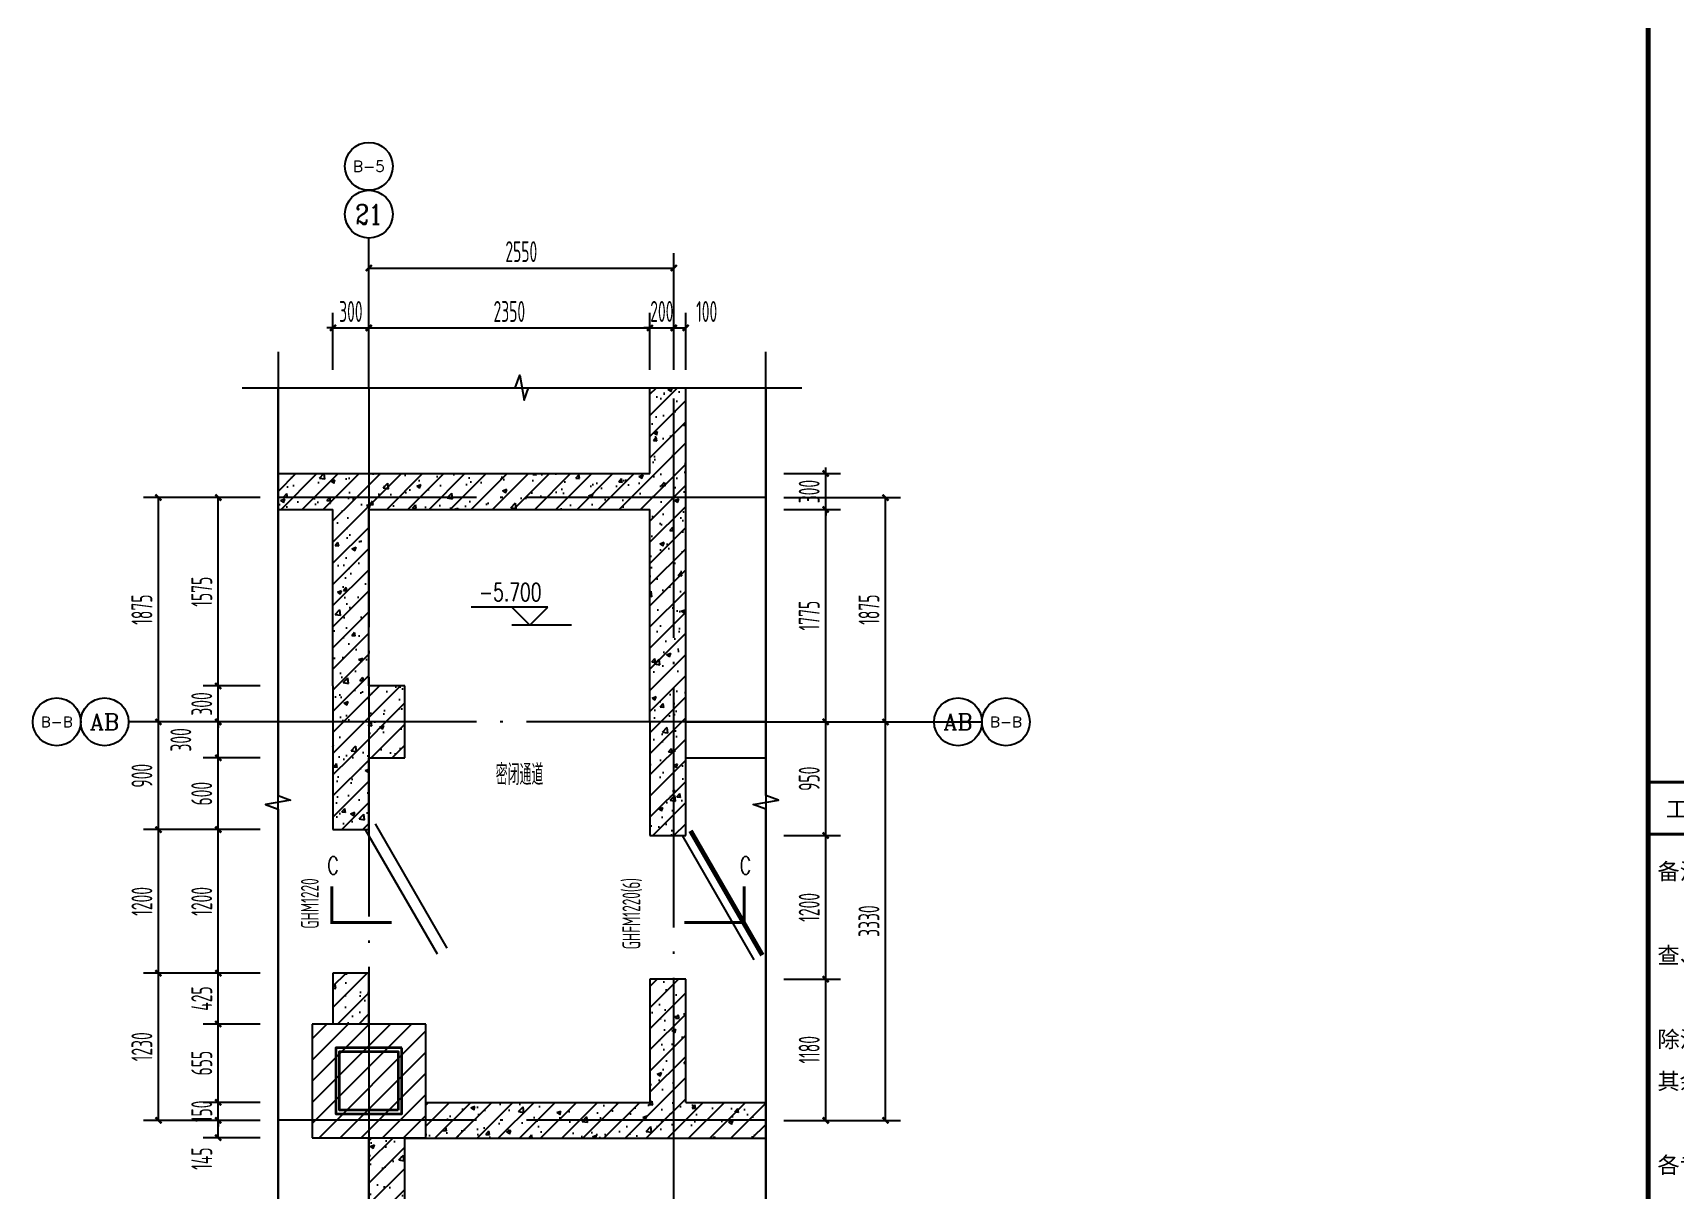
# Model space of a CAD drawing. Extents: x -473190 to 2138458, y -81875 to 2633646.
# Drawn here: x 1331007 to 1344730, y -32678 to -23014 of the extents above; entities that cross this region are included whole.
import ezdxf
from ezdxf.enums import TextEntityAlignment as Align

# ---------------------------------------------------------------- set-up
doc = ezdxf.new("R2010")
doc.units = 0
doc.header["$LTSCALE"] = 1000
doc.linetypes.add('DOTE', pattern=[2.42, 2, -0.2, 0.02, -0.2])
for name, color, linetype in [('A-COLUMN', 2, 'Continuous'), ('A-PUB_HATCH', 8, 'Continuous'), ('A-WALL', 2, 'Continuous'), ('AXIS', 3, 'Continuous'), ('AXIS_TEXT', 7, 'Continuous'), ('DIM_ELEV', 3, 'Continuous'), ('DIM_SYMB', 3, 'Continuous'), ('DOTE', 1, 'DOTE'), ('ECA_TK', 7, 'Continuous'), ('PUB_DIM', 3, 'Continuous'), ('PUB_HATCH', 8, 'Continuous'), ('PUB_TEXT', 7, 'Continuous'), ('RF-M', 4, 'Continuous'), ('RF-MBH', 11, 'Continuous'), ('RF-QT', 30, 'Continuous'), ('S-柱', 51, 'Continuous'), ('S-柱-填充', 8, 'Continuous'), ('tk', 7, 'Continuous')]:
    doc.layers.add(name, color=color, linetype=linetype)
doc.layers.add('RF-WZ', color=110, linetype='Continuous', lineweight=0)
doc.styles.add('8B2_02', font='tssdeng.shx', dxfattribs={"width": 0.6, "bigfont": 'TSSDCHN.shx'})
doc.styles.add('_TCH_AXIS', font='COMPLEX', dxfattribs={"bigfont": 'GBCBIG'})
doc.styles.add('_TCH_DIM', font='SIMPLEX', dxfattribs={"bigfont": 'GBCBIG'})
doc.styles.add('_TCH_DIM_T3', font='tssdeng.shx', dxfattribs={"width": 0.564706, "bigfont": '@@@tssdchn.shx'})
doc.styles.add('_TCH_LABEL', font='COMPLEX', dxfattribs={"bigfont": 'GBCBIG'})
doc.styles.add('_TCH_WINDOW', font='tssdeng.shx', dxfattribs={"width": 0.8, "height": 3.5, "bigfont": 'tssdchn.shx'})
doc.styles.add('COMPLEX', font='COMPLEX.shx', dxfattribs={"width": 0.65})
doc.styles.add('SUNTXT', font='', dxfattribs={"height": 2.5})
doc.styles.get('SUNTXT').set_extended_font_data('SimSun')
doc.dimstyles.new('_TCH_ARCH&&50', dxfattribs={"dimtxt": 175, "dimasz": 50, "dimexe": 125, "dimexo": 150, "dimgap": 50, "dimtad": 1, "dimdec": 0, "dimzin": 0, "dimdsep": 46, "dimtxsty": '_TCH_DIM_T3', "dimblk": 'ARCHTICK', "dimcen": 0.09, "dimclrt": 7, "dimazin": 2, "dimtfac": 1, "dimtdec": 0, "dimtix": 1, "dimtmove": 2, "dimatfit": 3, "dimfxl": 0, "dimtolj": 1, "dimtzin": 0, "dimarcsym": 0})
pattern_1 = [(45, (-477544.96, -71625.69), (-88.388348, 88.388348), []), (50, (-477544.96, -71625.7), (358.63009, -31.376067), [37.5, -412.5]), (355, (-477544.96, -71625.7), (-69.37567, 376.09607), [30, -330]), (100.4514, (-477515.08, -71628.3), (289.25469, 344.71977), [31.870095, -350.571056]), (46.1842, (-477544.96, -71525.7), (533.62052, -82.75951), [56.25, -618.75]), (96.6356, (-477500.5, -71532.6), (467.33135, 487.05894), [47.80514, -525.8565]), (351.1842, (-477544.96, -71525.7), (467.33097, 487.0593), [45, -495]), (21, (-477494.96, -71550.7), (298.453526, -201.309445), [37.5, -412.5]), (326, (-477494.96, -71550.7), (121.657666, 362.57502), [30, -330]), (71.4514, (-477470.1, -71567.47), (420.111314, 161.26525), [31.870095, -350.571056]), (37.5, (-477544.96, -71625.69), (6.079928, 166.446927), [0, -326, 0, -335, 0, -331.25]), (7.5, (-477544.96, -71625.69), (131.534769, 197.205856), [0, -191, 0, -318.5, 0, -126.25]), (327.5, (-477656.46, -71625.69), (266.911218, -11.277436), [0, -125, 0, -390, 0, -517.5]), (317.5, (-477706.46, -71625.7), (291.593085, 50.05249), [0, -162.5, 0, -259, 0, -367.5])]

# ---------------------------------------------------------------- blocks, each defined once
blk = doc.blocks.new('10B_A1E图框')
blk.add_line((765, 184), (765, 584))
blk.add_line((765, 184), (765, 584))
blk.add_line((765, 184), (765, 584))
at = {"const_width": 0.5}
blk.add_lwpolyline([(831, 457.96), (765, 457.96)], dxfattribs=at)
blk.add_lwpolyline([(831, 457.96), (765, 457.96)], dxfattribs=at)
at = {"layer": 'ECA_TK'}
for points, const_width in [([(765, 10), (765, 584)], 0.8), ([(765, 457.96), (831, 457.96)], 0.5), ([(765, 449.25), (831, 449.25)], 0.5)]:
    blk.add_lwpolyline(points, dxfattribs=dict(at, const_width=const_width))
at = {"layer": 'ECA_TK', "linetype": 'Continuous', "style": 'SUNTXT'}
blk.add_text('工程设计证书编号（甲级）', height=2.7342, dxfattribs=at).set_placement((767.97, 452.09))
at = {"layer": 'ECA_TK', "style": 'SUNTXT'}
for s, p in [('备注：', (766.54, 441.68)), ('查、消防等主管部门批准后方可生效。', (766.54, 427.66)), ('除注明者外，标高以米（m）为单位，', (766.54, 413.62)), ('其余以毫米（mm）为单位。', (766.54, 406.61)), ('各专业图纸，如有疑问，请及时与设', (766.54, 392.61))]:
    blk.add_text(s, height=2.73, dxfattribs=at).set_placement(p)
blk = doc.blocks.new('_ArchTick')
at = {"color": 0, "linetype": 'ByBlock', "const_width": 0.4}
blk.add_lwpolyline([(-0.5, -0.5), (0.5, 0.5)], dxfattribs=at)
blk = doc.blocks.new('*D2784')
at = {"layer": 'Defpoints', "color": 0, "transparency": 16777216}
for p in [(1337136, -30923), (1337636, -30923), (1337136, -32103)]:
    blk.add_point(p, dxfattribs=at)
at = {"layer": 'PUB_DIM', "color": 0, "lineweight": -2, "transparency": 16777216}
for p, q in [((1337286, -30923), (1337761, -30923)), ((1337636, -32103), (1337636, -30923)), ((1337286, -32103), (1337761, -32103))]:
    blk.add_line(p, q, dxfattribs=at)
at = {"layer": 'PUB_DIM', "color": 0, "lineweight": -2, "transparency": 16777216, "xscale": 50, "yscale": 50, "zscale": 50}
for p, rotation in [((1337636, -30923), 90), ((1337636, -32103), 270)]:
    blk.add_blockref('_ArchTick', p, dxfattribs=dict(at, rotation=rotation))
at = {"layer": 'PUB_DIM', "color": 7, "transparency": 16777216, "insert": (1337498, -31513), "char_height": 175, "attachment_point": 5, "rotation": 90, "style": '_TCH_DIM_T3'}
blk.add_mtext('\\A1;1180', dxfattribs=at)
blk = doc.blocks.new('*D2785')
at = {"layer": 'Defpoints', "color": 0, "transparency": 16777216}
for p in [(1337136, -29723), (1337636, -29723), (1337136, -30923)]:
    blk.add_point(p, dxfattribs=at)
at = {"layer": 'PUB_DIM', "color": 0, "lineweight": -2, "transparency": 16777216}
for p, q in [((1337286, -29723), (1337761, -29723)), ((1337636, -30923), (1337636, -29723)), ((1337286, -30923), (1337761, -30923))]:
    blk.add_line(p, q, dxfattribs=at)
at = {"layer": 'PUB_DIM', "color": 0, "lineweight": -2, "transparency": 16777216, "xscale": 50, "yscale": 50, "zscale": 50}
for p, rotation in [((1337636, -29723), 90), ((1337636, -30923), 270)]:
    blk.add_blockref('_ArchTick', p, dxfattribs=dict(at, rotation=rotation))
at = {"layer": 'PUB_DIM', "color": 7, "transparency": 16777216, "insert": (1337498, -30323), "char_height": 175, "attachment_point": 5, "rotation": 90, "style": '_TCH_DIM_T3'}
blk.add_mtext('\\A1;1200', dxfattribs=at)
blk = doc.blocks.new('*D2786')
at = {"layer": 'Defpoints', "color": 0, "transparency": 16777216}
for p in [(1337136, -28773), (1337636, -28773), (1337136, -29723)]:
    blk.add_point(p, dxfattribs=at)
at = {"layer": 'PUB_DIM', "color": 0, "lineweight": -2, "transparency": 16777216}
for p, q in [((1337286, -28773), (1337761, -28773)), ((1337636, -29723), (1337636, -28773)), ((1337286, -29723), (1337761, -29723))]:
    blk.add_line(p, q, dxfattribs=at)
at = {"layer": 'PUB_DIM', "color": 0, "lineweight": -2, "transparency": 16777216, "xscale": 50, "yscale": 50, "zscale": 50}
for p, rotation in [((1337636, -28773), 90), ((1337636, -29723), 270)]:
    blk.add_blockref('_ArchTick', p, dxfattribs=dict(at, rotation=rotation))
at = {"layer": 'PUB_DIM', "color": 7, "transparency": 16777216, "insert": (1337498, -29248), "char_height": 175, "attachment_point": 5, "rotation": 90, "style": '_TCH_DIM_T3'}
blk.add_mtext('\\A1;950', dxfattribs=at)
blk = doc.blocks.new('*D2787')
at = {"layer": 'Defpoints', "color": 0, "transparency": 16777216}
for p in [(1337136, -26998), (1337636, -26998), (1337136, -28773)]:
    blk.add_point(p, dxfattribs=at)
at = {"layer": 'PUB_DIM', "color": 0, "lineweight": -2, "transparency": 16777216}
for p, q in [((1337286, -26998), (1337761, -26998)), ((1337636, -28773), (1337636, -26998)), ((1337286, -28773), (1337761, -28773))]:
    blk.add_line(p, q, dxfattribs=at)
at = {"layer": 'PUB_DIM', "color": 0, "lineweight": -2, "transparency": 16777216, "xscale": 50, "yscale": 50, "zscale": 50}
for p, rotation in [((1337636, -26998), 90), ((1337636, -28773), 270)]:
    blk.add_blockref('_ArchTick', p, dxfattribs=dict(at, rotation=rotation))
at = {"layer": 'PUB_DIM', "color": 7, "transparency": 16777216, "insert": (1337498, -27885), "char_height": 175, "attachment_point": 5, "rotation": 90, "style": '_TCH_DIM_T3'}
blk.add_mtext('\\A1;1775', dxfattribs=at)
blk = doc.blocks.new('*D2788')
at = {"layer": 'Defpoints', "color": 0, "transparency": 16777216}
for p in [(1337136, -26698), (1337636, -26698), (1337136, -26998)]:
    blk.add_point(p, dxfattribs=at)
at = {"layer": 'PUB_DIM', "color": 0, "lineweight": -2, "transparency": 16777216}
for p, q in [((1337286, -26698), (1337761, -26698)), ((1337636, -26698), (1337636, -26648)), ((1337636, -26998), (1337636, -26698)), ((1337286, -26998), (1337761, -26998)), ((1337636, -26998), (1337636, -27048))]:
    blk.add_line(p, q, dxfattribs=at)
at = {"layer": 'PUB_DIM', "color": 0, "lineweight": -2, "transparency": 16777216, "xscale": 50, "yscale": 50, "zscale": 50}
for p, rotation in [((1337636, -26698), 270), ((1337636, -26998), 90)]:
    blk.add_blockref('_ArchTick', p, dxfattribs=dict(at, rotation=rotation))
at = {"layer": 'PUB_DIM', "color": 7, "transparency": 16777216, "insert": (1337498, -26848), "char_height": 175, "attachment_point": 5, "rotation": 90, "style": '_TCH_DIM_T3'}
blk.add_mtext('\\A1;300', dxfattribs=at)
blk = doc.blocks.new('*D2789')
at = {"layer": 'Defpoints', "color": 0, "transparency": 16777216}
for p in [(1332557, -26898), (1333057, -26898), (1333057, -28473)]:
    blk.add_point(p, dxfattribs=at)
at = {"layer": 'PUB_DIM', "color": 0, "lineweight": -2, "transparency": 16777216}
for p, q in [((1332907, -26898), (1332432, -26898)), ((1332557, -28473), (1332557, -26898)), ((1332907, -28473), (1332432, -28473))]:
    blk.add_line(p, q, dxfattribs=at)
at = {"layer": 'PUB_DIM', "color": 0, "lineweight": -2, "transparency": 16777216, "xscale": 50, "yscale": 50, "zscale": 50}
for p, rotation in [((1332557, -26898), 90), ((1332557, -28473), 270)]:
    blk.add_blockref('_ArchTick', p, dxfattribs=dict(at, rotation=rotation))
at = {"layer": 'PUB_DIM', "color": 7, "transparency": 16777216, "insert": (1332419, -27685), "char_height": 175, "attachment_point": 5, "rotation": 90, "style": '_TCH_DIM_T3'}
blk.add_mtext('\\A1;1575', dxfattribs=at)
blk = doc.blocks.new('*D2790')
at = {"layer": 'Defpoints', "color": 0, "transparency": 16777216}
for p in [(1332557, -28473), (1333057, -28473), (1333057, -28773)]:
    blk.add_point(p, dxfattribs=at)
at = {"layer": 'PUB_DIM', "color": 0, "lineweight": -2, "transparency": 16777216}
for p, q in [((1332907, -28473), (1332432, -28473)), ((1332557, -28473), (1332557, -28423)), ((1332557, -28773), (1332557, -28473)), ((1332907, -28773), (1332432, -28773)), ((1332557, -28773), (1332557, -28823))]:
    blk.add_line(p, q, dxfattribs=at)
at = {"layer": 'PUB_DIM', "color": 0, "lineweight": -2, "transparency": 16777216, "xscale": 50, "yscale": 50, "zscale": 50}
for p, rotation in [((1332557, -28473), 270), ((1332557, -28773), 90)]:
    blk.add_blockref('_ArchTick', p, dxfattribs=dict(at, rotation=rotation))
at = {"layer": 'PUB_DIM', "color": 7, "transparency": 16777216, "insert": (1332419, -28623), "char_height": 175, "attachment_point": 5, "rotation": 90, "style": '_TCH_DIM_T3'}
blk.add_mtext('\\A1;300', dxfattribs=at)
blk = doc.blocks.new('*D2791')
at = {"layer": 'Defpoints', "color": 0, "transparency": 16777216}
for p in [(1332557, -28773), (1333057, -28773), (1333057, -29073)]:
    blk.add_point(p, dxfattribs=at)
at = {"layer": 'PUB_DIM', "color": 0, "lineweight": -2, "transparency": 16777216}
for p, q in [((1332907, -28773), (1332432, -28773)), ((1332557, -29073), (1332557, -28773)), ((1332907, -29073), (1332432, -29073))]:
    blk.add_line(p, q, dxfattribs=at)
at = {"layer": 'PUB_DIM', "color": 0, "lineweight": -2, "transparency": 16777216, "xscale": 50, "yscale": 50, "zscale": 50}
for p, rotation in [((1332557, -28773), 90), ((1332557, -29073), 270)]:
    blk.add_blockref('_ArchTick', p, dxfattribs=dict(at, rotation=rotation))
at = {"layer": 'PUB_DIM', "color": 7, "transparency": 16777216, "insert": (1332244, -28923), "char_height": 175, "attachment_point": 5, "rotation": 90, "style": '_TCH_DIM_T3'}
blk.add_mtext('\\A1;300', dxfattribs=at)
blk = doc.blocks.new('*D2792')
at = {"layer": 'Defpoints', "color": 0, "transparency": 16777216}
for p in [(1332557, -29073), (1333057, -29073), (1333057, -29673)]:
    blk.add_point(p, dxfattribs=at)
at = {"layer": 'PUB_DIM', "color": 0, "lineweight": -2, "transparency": 16777216}
for p, q in [((1332907, -29073), (1332432, -29073)), ((1332557, -29673), (1332557, -29073)), ((1332907, -29673), (1332432, -29673))]:
    blk.add_line(p, q, dxfattribs=at)
at = {"layer": 'PUB_DIM', "color": 0, "lineweight": -2, "transparency": 16777216, "xscale": 50, "yscale": 50, "zscale": 50}
for p, rotation in [((1332557, -29073), 90), ((1332557, -29673), 270)]:
    blk.add_blockref('_ArchTick', p, dxfattribs=dict(at, rotation=rotation))
at = {"layer": 'PUB_DIM', "color": 7, "transparency": 16777216, "insert": (1332419, -29373), "char_height": 175, "attachment_point": 5, "rotation": 90, "style": '_TCH_DIM_T3'}
blk.add_mtext('\\A1;600', dxfattribs=at)
blk = doc.blocks.new('*D2793')
at = {"layer": 'Defpoints', "color": 0, "transparency": 16777216}
for p in [(1332557, -29673), (1333057, -29673), (1333057, -30873)]:
    blk.add_point(p, dxfattribs=at)
at = {"layer": 'PUB_DIM', "color": 0, "lineweight": -2, "transparency": 16777216}
for p, q in [((1332907, -29673), (1332432, -29673)), ((1332557, -30873), (1332557, -29673)), ((1332907, -30873), (1332432, -30873))]:
    blk.add_line(p, q, dxfattribs=at)
at = {"layer": 'PUB_DIM', "color": 0, "lineweight": -2, "transparency": 16777216, "xscale": 50, "yscale": 50, "zscale": 50}
for p, rotation in [((1332557, -29673), 90), ((1332557, -30873), 270)]:
    blk.add_blockref('_ArchTick', p, dxfattribs=dict(at, rotation=rotation))
at = {"layer": 'PUB_DIM', "color": 7, "transparency": 16777216, "insert": (1332419, -30273), "char_height": 175, "attachment_point": 5, "rotation": 90, "style": '_TCH_DIM_T3'}
blk.add_mtext('\\A1;1200', dxfattribs=at)
blk = doc.blocks.new('*D2794')
at = {"layer": 'Defpoints', "color": 0, "transparency": 16777216}
for p in [(1332557, -30873), (1333057, -30873), (1333057, -31298)]:
    blk.add_point(p, dxfattribs=at)
at = {"layer": 'PUB_DIM', "color": 0, "lineweight": -2, "transparency": 16777216}
for p, q in [((1332907, -30873), (1332432, -30873)), ((1332557, -31298), (1332557, -30873)), ((1332907, -31298), (1332432, -31298))]:
    blk.add_line(p, q, dxfattribs=at)
at = {"layer": 'PUB_DIM', "color": 0, "lineweight": -2, "transparency": 16777216, "xscale": 50, "yscale": 50, "zscale": 50}
for p, rotation in [((1332557, -30873), 90), ((1332557, -31298), 270)]:
    blk.add_blockref('_ArchTick', p, dxfattribs=dict(at, rotation=rotation))
at = {"layer": 'PUB_DIM', "color": 7, "transparency": 16777216, "insert": (1332419, -31085), "char_height": 175, "attachment_point": 5, "rotation": 90, "style": '_TCH_DIM_T3'}
blk.add_mtext('\\A1;425', dxfattribs=at)
blk = doc.blocks.new('*D2795')
at = {"layer": 'Defpoints', "color": 0, "transparency": 16777216}
for p in [(1332557, -31298), (1333057, -31298), (1333057, -31953)]:
    blk.add_point(p, dxfattribs=at)
at = {"layer": 'PUB_DIM', "color": 0, "lineweight": -2, "transparency": 16777216}
for p, q in [((1332907, -31298), (1332432, -31298)), ((1332557, -31953), (1332557, -31298)), ((1332907, -31953), (1332432, -31953))]:
    blk.add_line(p, q, dxfattribs=at)
at = {"layer": 'PUB_DIM', "color": 0, "lineweight": -2, "transparency": 16777216, "xscale": 50, "yscale": 50, "zscale": 50}
for p, rotation in [((1332557, -31298), 90), ((1332557, -31953), 270)]:
    blk.add_blockref('_ArchTick', p, dxfattribs=dict(at, rotation=rotation))
at = {"layer": 'PUB_DIM', "color": 7, "transparency": 16777216, "insert": (1332419, -31625), "char_height": 175, "attachment_point": 5, "rotation": 90, "style": '_TCH_DIM_T3'}
blk.add_mtext('\\A1;655', dxfattribs=at)
blk = doc.blocks.new('*D2796')
at = {"layer": 'Defpoints', "color": 0, "transparency": 16777216}
for p in [(1332557, -31953), (1333057, -31953), (1333057, -32103)]:
    blk.add_point(p, dxfattribs=at)
at = {"layer": 'PUB_DIM', "color": 0, "lineweight": -2, "transparency": 16777216}
for p, q in [((1332907, -31953), (1332432, -31953)), ((1332557, -31953), (1332557, -31903)), ((1332557, -32103), (1332557, -31953)), ((1332907, -32103), (1332432, -32103)), ((1332557, -32103), (1332557, -32153))]:
    blk.add_line(p, q, dxfattribs=at)
at = {"layer": 'PUB_DIM', "color": 0, "lineweight": -2, "transparency": 16777216, "xscale": 50, "yscale": 50, "zscale": 50}
for p, rotation in [((1332557, -31953), 270), ((1332557, -32103), 90)]:
    blk.add_blockref('_ArchTick', p, dxfattribs=dict(at, rotation=rotation))
at = {"layer": 'PUB_DIM', "color": 7, "transparency": 16777216, "insert": (1332419, -32028), "char_height": 175, "attachment_point": 5, "rotation": 90, "style": '_TCH_DIM_T3'}
blk.add_mtext('\\A1;150', dxfattribs=at)
blk = doc.blocks.new('*D2797')
at = {"layer": 'Defpoints', "color": 0, "transparency": 16777216}
for p in [(1332557, -32103), (1333057, -32103), (1333057, -32248)]:
    blk.add_point(p, dxfattribs=at)
at = {"layer": 'PUB_DIM', "color": 0, "lineweight": -2, "transparency": 16777216}
for p, q in [((1332907, -32103), (1332432, -32103)), ((1332557, -32248), (1332557, -32103)), ((1332907, -32248), (1332432, -32248))]:
    blk.add_line(p, q, dxfattribs=at)
at = {"layer": 'PUB_DIM', "color": 0, "lineweight": -2, "transparency": 16777216, "xscale": 50, "yscale": 50, "zscale": 50}
for p, rotation in [((1332557, -32103), 90), ((1332557, -32248), 270)]:
    blk.add_blockref('_ArchTick', p, dxfattribs=dict(at, rotation=rotation))
at = {"layer": 'PUB_DIM', "color": 7, "transparency": 16777216, "insert": (1332419, -32423), "char_height": 175, "attachment_point": 5, "rotation": 90, "style": '_TCH_DIM_T3'}
blk.add_mtext('\\A1;145', dxfattribs=at)
blk = doc.blocks.new('*D2798')
at = {"layer": 'Defpoints', "color": 0, "transparency": 16777216}
for p in [(1333816, -25480), (1333516, -25980), (1333816, -25980)]:
    blk.add_point(p, dxfattribs=at)
at = {"layer": 'PUB_DIM', "color": 0, "lineweight": -2, "transparency": 16777216}
for p, q in [((1333516, -25830), (1333516, -25355)), ((1333816, -25830), (1333816, -25355)), ((1333516, -25480), (1333466, -25480)), ((1333516, -25480), (1333816, -25480)), ((1333816, -25480), (1333866, -25480))]:
    blk.add_line(p, q, dxfattribs=at)
at = {"layer": 'PUB_DIM', "color": 0, "lineweight": -2, "transparency": 16777216, "xscale": 50, "yscale": 50, "zscale": 50}
blk.add_blockref('_ArchTick', (1333516, -25480), dxfattribs=at)
at = {"layer": 'PUB_DIM', "color": 0, "lineweight": -2, "transparency": 16777216, "xscale": 50, "yscale": 50, "zscale": 50, "rotation": 180}
blk.add_blockref('_ArchTick', (1333816, -25480), dxfattribs=at)
at = {"layer": 'PUB_DIM', "color": 7, "transparency": 16777216, "insert": (1333666, -25343), "char_height": 175, "attachment_point": 5, "style": '_TCH_DIM_T3'}
blk.add_mtext('\\A1;300', dxfattribs=at)
blk = doc.blocks.new('*D2799')
at = {"layer": 'Defpoints', "color": 0, "transparency": 16777216}
for p in [(1336166, -25480), (1333816, -25980), (1336166, -25980)]:
    blk.add_point(p, dxfattribs=at)
at = {"layer": 'PUB_DIM', "color": 0, "lineweight": -2, "transparency": 16777216}
for p, q in [((1333816, -25830), (1333816, -25355)), ((1336166, -25830), (1336166, -25355)), ((1333816, -25480), (1336166, -25480))]:
    blk.add_line(p, q, dxfattribs=at)
at = {"layer": 'PUB_DIM', "color": 0, "lineweight": -2, "transparency": 16777216, "xscale": 50, "yscale": 50, "zscale": 50, "rotation": 180}
blk.add_blockref('_ArchTick', (1333816, -25480), dxfattribs=at)
at = {"layer": 'PUB_DIM', "color": 0, "lineweight": -2, "transparency": 16777216, "xscale": 50, "yscale": 50, "zscale": 50}
blk.add_blockref('_ArchTick', (1336166, -25480), dxfattribs=at)
at = {"layer": 'PUB_DIM', "color": 7, "transparency": 16777216, "insert": (1334991, -25343), "char_height": 175, "attachment_point": 5, "style": '_TCH_DIM_T3'}
blk.add_mtext('\\A1;2350', dxfattribs=at)
blk = doc.blocks.new('*D2800')
at = {"layer": 'Defpoints', "color": 0, "transparency": 16777216}
for p in [(1336366, -25480), (1336166, -25980), (1336366, -25980)]:
    blk.add_point(p, dxfattribs=at)
at = {"layer": 'PUB_DIM', "color": 0, "lineweight": -2, "transparency": 16777216}
for p, q in [((1336166, -25830), (1336166, -25355)), ((1336366, -25830), (1336366, -25355)), ((1336166, -25480), (1336116, -25480)), ((1336166, -25480), (1336366, -25480)), ((1336366, -25480), (1336416, -25480))]:
    blk.add_line(p, q, dxfattribs=at)
at = {"layer": 'PUB_DIM', "color": 0, "lineweight": -2, "transparency": 16777216, "xscale": 50, "yscale": 50, "zscale": 50}
blk.add_blockref('_ArchTick', (1336166, -25480), dxfattribs=at)
at = {"layer": 'PUB_DIM', "color": 0, "lineweight": -2, "transparency": 16777216, "xscale": 50, "yscale": 50, "zscale": 50, "rotation": 180}
blk.add_blockref('_ArchTick', (1336366, -25480), dxfattribs=at)
at = {"layer": 'PUB_DIM', "color": 7, "transparency": 16777216, "insert": (1336266, -25343), "char_height": 175, "attachment_point": 5, "style": '_TCH_DIM_T3'}
blk.add_mtext('\\A1;200', dxfattribs=at)
blk = doc.blocks.new('*D2801')
at = {"layer": 'Defpoints', "color": 0, "transparency": 16777216}
for p in [(1336466, -25480), (1336366, -25980), (1336466, -25980)]:
    blk.add_point(p, dxfattribs=at)
at = {"layer": 'PUB_DIM', "color": 0, "lineweight": -2, "transparency": 16777216}
for p, q in [((1336366, -25830), (1336366, -25355)), ((1336466, -25830), (1336466, -25355)), ((1336366, -25480), (1336466, -25480))]:
    blk.add_line(p, q, dxfattribs=at)
at = {"layer": 'PUB_DIM', "color": 0, "lineweight": -2, "transparency": 16777216, "xscale": 50, "yscale": 50, "zscale": 50, "rotation": 180}
blk.add_blockref('_ArchTick', (1336366, -25480), dxfattribs=at)
at = {"layer": 'PUB_DIM', "color": 0, "lineweight": -2, "transparency": 16777216, "xscale": 50, "yscale": 50, "zscale": 50}
blk.add_blockref('_ArchTick', (1336466, -25480), dxfattribs=at)
at = {"layer": 'PUB_DIM', "color": 7, "transparency": 16777216, "insert": (1336641, -25343), "char_height": 175, "attachment_point": 5, "style": '_TCH_DIM_T3'}
blk.add_mtext('\\A1;100', dxfattribs=at)
blk = doc.blocks.new('*D2802')
at = {"layer": 'Defpoints', "color": 0, "transparency": 16777216}
for p in [(1336366, -24980), (1333816, -25980), (1336366, -25980)]:
    blk.add_point(p, dxfattribs=at)
at = {"layer": 'PUB_DIM', "color": 0, "lineweight": -2, "transparency": 16777216}
for p, q in [((1333816, -25830), (1333816, -24855)), ((1336366, -25830), (1336366, -24855)), ((1333816, -24980), (1336366, -24980))]:
    blk.add_line(p, q, dxfattribs=at)
at = {"layer": 'PUB_DIM', "color": 0, "lineweight": -2, "transparency": 16777216, "xscale": 50, "yscale": 50, "zscale": 50, "rotation": 180}
blk.add_blockref('_ArchTick', (1333816, -24980), dxfattribs=at)
at = {"layer": 'PUB_DIM', "color": 0, "lineweight": -2, "transparency": 16777216, "xscale": 50, "yscale": 50, "zscale": 50}
blk.add_blockref('_ArchTick', (1336366, -24980), dxfattribs=at)
at = {"layer": 'PUB_DIM', "color": 7, "transparency": 16777216, "insert": (1335091, -24843), "char_height": 175, "attachment_point": 5, "style": '_TCH_DIM_T3'}
blk.add_mtext('\\A1;2550', dxfattribs=at)
blk = doc.blocks.new('*D2803')
at = {"layer": 'Defpoints', "color": 0, "transparency": 16777216}
for p in [(1337136, -28773), (1338136, -28773), (1337136, -32103)]:
    blk.add_point(p, dxfattribs=at)
at = {"layer": 'PUB_DIM', "color": 0, "lineweight": -2, "transparency": 16777216}
for p, q in [((1337286, -28773), (1338261, -28773)), ((1338136, -32103), (1338136, -28773)), ((1337286, -32103), (1338261, -32103))]:
    blk.add_line(p, q, dxfattribs=at)
at = {"layer": 'PUB_DIM', "color": 0, "lineweight": -2, "transparency": 16777216, "xscale": 50, "yscale": 50, "zscale": 50}
for p, rotation in [((1338136, -28773), 90), ((1338136, -32103), 270)]:
    blk.add_blockref('_ArchTick', p, dxfattribs=dict(at, rotation=rotation))
at = {"layer": 'PUB_DIM', "color": 7, "transparency": 16777216, "insert": (1337998, -30438), "char_height": 175, "attachment_point": 5, "rotation": 90, "style": '_TCH_DIM_T3'}
blk.add_mtext('\\A1;3330', dxfattribs=at)
blk = doc.blocks.new('*D2804')
at = {"layer": 'Defpoints', "color": 0, "transparency": 16777216}
for p in [(1337136, -26898), (1338136, -26898), (1337136, -28773)]:
    blk.add_point(p, dxfattribs=at)
at = {"layer": 'PUB_DIM', "color": 0, "lineweight": -2, "transparency": 16777216}
for p, q in [((1337286, -26898), (1338261, -26898)), ((1338136, -28773), (1338136, -26898)), ((1337286, -28773), (1338261, -28773))]:
    blk.add_line(p, q, dxfattribs=at)
at = {"layer": 'PUB_DIM', "color": 0, "lineweight": -2, "transparency": 16777216, "xscale": 50, "yscale": 50, "zscale": 50}
for p, rotation in [((1338136, -26898), 90), ((1338136, -28773), 270)]:
    blk.add_blockref('_ArchTick', p, dxfattribs=dict(at, rotation=rotation))
at = {"layer": 'PUB_DIM', "color": 7, "transparency": 16777216, "insert": (1337998, -27835), "char_height": 175, "attachment_point": 5, "rotation": 90, "style": '_TCH_DIM_T3'}
blk.add_mtext('\\A1;1875', dxfattribs=at)
blk = doc.blocks.new('*D2806')
at = {"layer": 'Defpoints', "color": 0, "transparency": 16777216}
for p in [(1332057, -26898), (1333057, -26898), (1333057, -28773)]:
    blk.add_point(p, dxfattribs=at)
at = {"layer": 'PUB_DIM', "color": 0, "lineweight": -2, "transparency": 16777216}
for p, q in [((1332907, -26898), (1331932, -26898)), ((1332057, -28773), (1332057, -26898)), ((1332907, -28773), (1331932, -28773))]:
    blk.add_line(p, q, dxfattribs=at)
at = {"layer": 'PUB_DIM', "color": 0, "lineweight": -2, "transparency": 16777216, "xscale": 50, "yscale": 50, "zscale": 50}
for p, rotation in [((1332057, -26898), 90), ((1332057, -28773), 270)]:
    blk.add_blockref('_ArchTick', p, dxfattribs=dict(at, rotation=rotation))
at = {"layer": 'PUB_DIM', "color": 7, "transparency": 16777216, "insert": (1331919, -27835), "char_height": 175, "attachment_point": 5, "rotation": 90, "style": '_TCH_DIM_T3'}
blk.add_mtext('\\A1;1875', dxfattribs=at)
blk = doc.blocks.new('*D2807')
at = {"layer": 'Defpoints', "color": 0, "transparency": 16777216}
for p in [(1332057, -28773), (1333057, -28773), (1333057, -29673)]:
    blk.add_point(p, dxfattribs=at)
at = {"layer": 'PUB_DIM', "color": 0, "lineweight": -2, "transparency": 16777216}
for p, q in [((1332907, -28773), (1331932, -28773)), ((1332057, -29673), (1332057, -28773)), ((1332907, -29673), (1331932, -29673))]:
    blk.add_line(p, q, dxfattribs=at)
at = {"layer": 'PUB_DIM', "color": 0, "lineweight": -2, "transparency": 16777216, "xscale": 50, "yscale": 50, "zscale": 50}
for p, rotation in [((1332057, -28773), 90), ((1332057, -29673), 270)]:
    blk.add_blockref('_ArchTick', p, dxfattribs=dict(at, rotation=rotation))
at = {"layer": 'PUB_DIM', "color": 7, "transparency": 16777216, "insert": (1331919, -29223), "char_height": 175, "attachment_point": 5, "rotation": 90, "style": '_TCH_DIM_T3'}
blk.add_mtext('\\A1;900', dxfattribs=at)
blk = doc.blocks.new('*D2808')
at = {"layer": 'Defpoints', "color": 0, "transparency": 16777216}
for p in [(1332057, -29673), (1333057, -29673), (1333057, -30873)]:
    blk.add_point(p, dxfattribs=at)
at = {"layer": 'PUB_DIM', "color": 0, "lineweight": -2, "transparency": 16777216}
for p, q in [((1332907, -29673), (1331932, -29673)), ((1332057, -30873), (1332057, -29673)), ((1332907, -30873), (1331932, -30873))]:
    blk.add_line(p, q, dxfattribs=at)
at = {"layer": 'PUB_DIM', "color": 0, "lineweight": -2, "transparency": 16777216, "xscale": 50, "yscale": 50, "zscale": 50}
for p, rotation in [((1332057, -29673), 90), ((1332057, -30873), 270)]:
    blk.add_blockref('_ArchTick', p, dxfattribs=dict(at, rotation=rotation))
at = {"layer": 'PUB_DIM', "color": 7, "transparency": 16777216, "insert": (1331919, -30273), "char_height": 175, "attachment_point": 5, "rotation": 90, "style": '_TCH_DIM_T3'}
blk.add_mtext('\\A1;1200', dxfattribs=at)
blk = doc.blocks.new('*D2809')
at = {"layer": 'Defpoints', "color": 0, "transparency": 16777216}
for p in [(1332057, -30873), (1333057, -30873), (1333057, -32103)]:
    blk.add_point(p, dxfattribs=at)
at = {"layer": 'PUB_DIM', "color": 0, "lineweight": -2, "transparency": 16777216}
for p, q in [((1332907, -30873), (1331932, -30873)), ((1332057, -32103), (1332057, -30873)), ((1332907, -32103), (1331932, -32103))]:
    blk.add_line(p, q, dxfattribs=at)
at = {"layer": 'PUB_DIM', "color": 0, "lineweight": -2, "transparency": 16777216, "xscale": 50, "yscale": 50, "zscale": 50}
for p, rotation in [((1332057, -30873), 90), ((1332057, -32103), 270)]:
    blk.add_blockref('_ArchTick', p, dxfattribs=dict(at, rotation=rotation))
at = {"layer": 'PUB_DIM', "color": 7, "transparency": 16777216, "insert": (1331919, -31488), "char_height": 175, "attachment_point": 5, "rotation": 90, "style": '_TCH_DIM_T3'}
blk.add_mtext('\\A1;1230', dxfattribs=at)
blk = doc.blocks.new('$DorLib2D$00000193')
at = {"color": 0}
blk.add_line((-0.5, 0.1), (0.366, 0.6), dxfattribs=at)
at = {"color": 0, "const_width": 0.0333}
blk.add_lwpolyline([(-0.533, 0.158), (0.333, 0.658)], dxfattribs=at)
blk = doc.blocks.new('$DorLib2D$00000179')
at = {"color": 0}
for p, q in [((-0.54, 0.169), (0.326, 0.669)), ((-0.5, 0.1), (0.366, 0.6))]:
    blk.add_line(p, q, dxfattribs=at)
blk = doc.blocks.new('_AXISO')
blk.add_circle((0, 0), 0.5)
at = {"layer": 'AXIS_TEXT', "style": 'COMPLEX', "width": 1.041667}
blk.add_attdef('A', text='', height=0.56, dxfattribs=at).set_placement((-0.25, -0.28), (0.25, -0.28), align=Align.FIT)

msp = doc.modelspace()

# ---------------------------------------------------------------- hatches: boundary and pattern name
at = {"layer": 'A-PUB_HATCH'}
h = msp.add_hatch(dxfattribs=at)
h.set_pattern_fill('钢筋混凝土', color=256, scale=50, style=0)
h.set_pattern_definition(pattern_1)
h.paths.add_polyline_path([(1336266.5, -26864.4), (1336466.5, -26897.8), (1336466.5, -25980), (1336166.5, -25980), (1336166.5, -26697.8)])
h = msp.add_hatch(dxfattribs=at)
h.set_pattern_fill('钢筋混凝土', color=256, scale=50, style=0)
h.set_pattern_definition(pattern_1)
h.paths.add_polyline_path([(1333056.8, -26997.8), (1333516.5, -26997.8), (1333666.5, -26897.8), (1333666.5, -26697.8), (1333056.8, -26697.8)])
h = msp.add_hatch(dxfattribs=at)
h.set_pattern_fill('钢筋混凝土', color=256, scale=50, style=0)
h.set_pattern_definition(pattern_1)
h.paths.add_polyline_path([(1333666.5, -26897.8), (1333816.5, -26997.8), (1336166.5, -26997.8), (1336266.5, -26864.4), (1336166.5, -26697.8), (1333666.5, -26697.8)])
h = msp.add_hatch(dxfattribs=at)
h.set_pattern_fill('钢筋混凝土', color=256, scale=50, style=0)
h.set_pattern_definition(pattern_1)
h.paths.add_polyline_path([(1333516.5, -28472.8), (1333816.5, -28472.8), (1333816.5, -26997.8), (1333666.5, -26897.8), (1333516.5, -26997.8)])
h = msp.add_hatch(dxfattribs=at)
h.set_pattern_fill('钢筋混凝土', color=256, scale=50, style=0)
h.set_pattern_definition(pattern_1)
h.paths.add_polyline_path([(1336166.5, -28772.8), (1336466.5, -28772.8), (1336466.5, -26897.8), (1336266.5, -26864.4), (1336166.5, -26997.8)])
h = msp.add_hatch(dxfattribs=at)
h.set_pattern_fill('钢筋混凝土', color=256, scale=50, style=0)
h.set_pattern_definition(pattern_1)
h.paths.add_polyline_path([(1336166.5, -28772.8), (1336166.5, -29722.8), (1336466.5, -29722.8), (1336466.5, -28772.8)])
h = msp.add_hatch(dxfattribs=at)
h.set_pattern_fill('钢筋混凝土', color=256, scale=50, style=0)
h.set_pattern_definition(pattern_1)
h.paths.add_polyline_path([(1333816.5, -29072.8), (1333516.5, -29072.8), (1333516.5, -29672.8), (1333816.5, -29672.8)])
h = msp.add_hatch(dxfattribs=at)
h.set_pattern_fill('钢筋混凝土', color=256, scale=50, style=0)
h.set_pattern_definition(pattern_1)
h.paths.add_polyline_path([(1333516.5, -31297.8), (1333816.5, -31297.8), (1333816.5, -30872.8), (1333516.5, -30872.8)])
h = msp.add_hatch(dxfattribs=at)
h.set_pattern_fill('钢筋混凝土', color=256, scale=50, style=0)
h.set_pattern_definition(pattern_1)
h.paths.add_polyline_path([(1336466.5, -31952.7), (1336466.5, -30922.8), (1336166.5, -30922.8), (1336166.5, -31952.7), (1336333.1, -32052.7)])
h = msp.add_hatch(dxfattribs=at)
h.set_pattern_fill('钢筋混凝土', color=256, scale=50, style=0)
h.set_pattern_definition(pattern_1)
h.paths.add_polyline_path([(1334291.5, -31952.7), (1334291.5, -32247.8), (1334106.7, -32247.8), (1334116.5, -32252.7), (1336366.5, -32252.7), (1336333.1, -32052.7), (1336166.5, -31952.7)])
h = msp.add_hatch(dxfattribs=at)
h.set_pattern_fill('钢筋混凝土', color=256, scale=50, style=0)
h.set_pattern_definition(pattern_1)
h.paths.add_polyline_path([(1336333.1, -32052.7), (1336366.5, -32252.7), (1337135.6, -32252.7), (1337135.6, -31952.7), (1336466.5, -31952.7)])
h = msp.add_hatch(dxfattribs=at)
h.set_pattern_fill('钢筋混凝土', color=256, scale=50, style=0)
h.set_pattern_definition(pattern_1)
h.paths.add_polyline_path([(1334106.9, -32247.8), (1333816.5, -32247.8), (1333816.5, -32910.7), (1334116.5, -32910.7), (1334116.5, -32252.7)])
at = {"layer": 'PUB_HATCH'}
h = msp.add_hatch(dxfattribs=at)
h.set_pattern_fill('钢筋混凝土', color=256, scale=50, style=0)
h.set_pattern_definition(pattern_1)
h.paths.add_polyline_path([(1334116.5, -29072.8), (1334116.5, -28472.8), (1333516.5, -28472.8), (1333516.5, -29072.8)])
h = msp.add_hatch(dxfattribs=at)
h.set_pattern_fill('普通砖', color=256, scale=50, style=0)
h.set_pattern_definition([(45, (-477544.96, -71535.93), (-88.388383, 88.388383), [])])
h.paths.add_polyline_path([(1333341.5, -32247.8), (1334291.5, -32247.8), (1334291.5, -31297.8), (1333341.5, -31297.8)])

# ---------------------------------------------------------------- linework, layer by layer
msp.add_lwpolyline([(1333056.8, -25980), (1337135.6, -25980), (1337135.6, -32910.7), (1333056.8, -32910.7)], close=True)
at = {"layer": 'A-COLUMN'}
for p, q in [((1333516.5, -28472.8), (1333516.5, -29072.8)), ((1334116.5, -28472.8), (1333816.5, -28472.8)), ((1334116.5, -29072.8), (1334116.5, -28472.8)), ((1333816.5, -29072.8), (1334116.5, -29072.8))]:
    msp.add_line(p, q, dxfattribs=at)
at = {"layer": 'A-COLUMN', "color": 6}
for p, q in [((1334291.5, -31297.8), (1333341.5, -31297.8)), ((1333341.5, -31297.8), (1333341.5, -32247.8)), ((1334291.5, -32247.8), (1334291.5, -31297.8)), ((1333341.5, -32247.8), (1334291.5, -32247.8))]:
    msp.add_line(p, q, dxfattribs=at)
at = {"layer": 'A-WALL'}
for p, q in [((1336466.5, -28772.8), (1337135.6, -28772.8)), ((1337135.6, -28772.8), (1337135.6, -29072.8)), ((1336466.5, -29072.8), (1337135.6, -29072.8))]:
    msp.add_line(p, q, dxfattribs=at)
at = {"layer": 'AXIS'}
for p, q in [((1333816.5, -25980), (1333816.5, -24730)), ((1333056.8, -28772.8), (1331806.8, -28772.8)), ((1337135.6, -28772.8), (1338542.7, -28772.8)), ((1337135.6, -28772.8), (1338942.7, -28772.8))]:
    msp.add_line(p, q, dxfattribs=at)
at = {"layer": 'DIM_ELEV'}
for p, q in [((1335311.5, -27815.3), (1334670.6, -27815.3)), ((1335161.5, -27965.3), (1335011.5, -27815.3)), ((1335161.5, -27965.3), (1335311.5, -27815.3)), ((1335511.5, -27965.3), (1335011.5, -27965.3))]:
    msp.add_line(p, q, dxfattribs=at)
at = {"layer": 'DIM_SYMB'}
for points in [[(1333056.8, -25680), (1333056.8, -29389.1), (1333161.8, -29427.3), (1332951.8, -29464.3), (1333056.8, -29501.6), (1333056.8, -33210.7)], [(1337135.6, -33210.7), (1337135.6, -29501.6), (1337030.6, -29463.4), (1337240.6, -29426.4), (1337135.6, -29389.1), (1337135.6, -25680)], [(1332756.8, -25980), (1335040, -25980), (1335078.2, -25875), (1335115.2, -26085), (1335152.5, -25980), (1337435.6, -25980)]]:
    msp.add_lwpolyline(points, dxfattribs=at)
at = {"layer": 'DIM_SYMB', "const_width": 25}
for points in [[(1333507.1, -30148.2), (1333507.1, -30448.2), (1334007.1, -30448.2)], [(1336454.9, -30448.2), (1336954.9, -30448.2), (1336954.9, -30148.2)]]:
    msp.add_lwpolyline(points, dxfattribs=at)
at = {"layer": 'DOTE'}
for p, q in [((1333816.5, -25980), (1333816.5, -32910.7)), ((1336366.5, -32910.7), (1336366.5, -25980)), ((1337135.6, -26897.8), (1333056.8, -26897.8)), ((1337135.6, -28772.8), (1333056.8, -28772.8)), ((1337135.6, -32102.7), (1333056.8, -32102.7))]:
    msp.add_line(p, q, dxfattribs=at)
at = {"layer": 'RF-QT'}
for p, q in [((1336166.5, -26697.8), (1336166.5, -25980)), ((1336166.5, -25980), (1336466.5, -25980)), ((1336466.5, -26897.8), (1336466.5, -25980)), ((1333056.8, -26697.8), (1333666.5, -26697.8)), ((1333056.8, -26697.8), (1333056.8, -26997.8)), ((1333666.5, -26697.8), (1336166.5, -26697.8)), ((1336466.5, -28772.8), (1336466.5, -26897.8)), ((1333056.8, -26997.8), (1333516.5, -26997.8)), ((1333516.5, -28472.8), (1333516.5, -26997.8)), ((1333816.5, -26997.8), (1336166.5, -26997.8)), ((1333816.5, -28472.8), (1333816.5, -26997.8)), ((1336166.5, -28772.8), (1336166.5, -26997.8)), ((1336166.5, -28772.8), (1336166.5, -29722.8)), ((1336466.5, -29722.8), (1336466.5, -28772.8)), ((1333516.5, -29072.8), (1333516.5, -29672.8)), ((1333816.5, -29672.8), (1333816.5, -29072.8)), ((1333516.5, -29672.8), (1333816.5, -29672.8)), ((1336166.5, -29722.8), (1336466.5, -29722.8)), ((1333816.5, -30872.8), (1333516.5, -30872.8)), ((1333516.5, -30872.8), (1333516.5, -31297.8)), ((1333816.5, -31297.8), (1333816.5, -30872.8)), ((1336466.5, -30922.8), (1336166.5, -30922.8)), ((1336166.5, -30922.8), (1336166.5, -31952.7)), ((1336466.5, -31952.7), (1336466.5, -30922.8)), ((1334291.5, -31952.7), (1336166.5, -31952.7)), ((1336466.5, -31952.7), (1337135.6, -31952.7)), ((1337135.6, -31952.7), (1337135.6, -32252.7)), ((1333816.5, -32910.7), (1333816.5, -32247.8)), ((1334116.5, -32910.7), (1334116.5, -32252.7)), ((1334116.5, -32252.7), (1336366.5, -32252.7)), ((1336366.5, -32252.7), (1337135.6, -32252.7))]:
    msp.add_line(p, q, dxfattribs=at)
at = {"layer": 'S-柱', "color": 6, "lineweight": 35}
msp.add_lwpolyline([(1334091.5, -31497.8), (1333541.5, -31497.8), (1333541.5, -32047.8), (1334091.5, -32047.8)], close=True, dxfattribs=at)
msp.add_lwpolyline([(1334091.5, -31497.8), (1333541.5, -31497.8), (1333541.5, -32047.8), (1334091.5, -32047.8)], close=True, dxfattribs=at)
at = {"layer": 'S-柱-填充', "color": 6, "lineweight": 35}
msp.add_lwpolyline([(1334061.5, -32017.8), (1333571.5, -32017.8), (1333571.5, -31527.8), (1334061.5, -31527.8)], close=True, dxfattribs=at)

# ---------------------------------------------------------------- block references
at = {"layer": 'AXIS'}
ref = msp.add_blockref('_AXISO', (1333816.5, -24130), dxfattribs=dict(at, xscale=400, yscale=400, zscale=400))
ref.add_attrib('A', 'B-5', dxfattribs={"layer": 'AXIS_TEXT', "height": 89.83, "style": '_TCH_AXIS'}).set_placement((1333683.9, -24175), (1333949.1, -24175), align=Align.FIT)
ref = msp.add_blockref('_AXISO', (1333816.5, -24530), dxfattribs=dict(at, xscale=400, yscale=400, zscale=400))
ref.add_attrib('A', '21', dxfattribs={"layer": 'AXIS_TEXT', "height": 164.22, "style": '_TCH_AXIS'}).set_placement((1333703.1, -24612.2), (1333929.9, -24612.2), align=Align.FIT)
ref = msp.add_blockref('_AXISO', (1331206.8, -28772.8), dxfattribs=dict(at, xscale=400, yscale=400, zscale=400))
ref.add_attrib('A', 'B-B', dxfattribs={"layer": 'AXIS_TEXT', "height": 86.08, "style": '_TCH_AXIS'}).set_placement((1331073.6, -28815.8), (1331340, -28815.8), align=Align.FIT)
ref = msp.add_blockref('_AXISO', (1331606.8, -28772.8), dxfattribs=dict(at, xscale=400, yscale=400, zscale=400))
ref.add_attrib('A', 'AB', dxfattribs={"layer": 'AXIS_TEXT', "height": 135.43, "style": '_TCH_AXIS'}).set_placement((1331484.3, -28840.5), (1331729.3, -28840.5), align=Align.FIT)
ref = msp.add_blockref('_AXISO', (1338742.7, -28772.8), dxfattribs=dict(at, xscale=400, yscale=400, zscale=400))
ref.add_attrib('A', 'AB', dxfattribs={"layer": 'AXIS_TEXT', "height": 135.43, "style": '_TCH_AXIS'}).set_placement((1338620.2, -28840.5), (1338865.3, -28840.5), align=Align.FIT)
ref = msp.add_blockref('_AXISO', (1339142.7, -28772.8), dxfattribs=dict(at, xscale=400, yscale=400, zscale=400))
ref.add_attrib('A', 'B-B', dxfattribs={"layer": 'AXIS_TEXT', "height": 86.08, "style": '_TCH_AXIS'}).set_placement((1339009.5, -28815.8), (1339276, -28815.8), align=Align.FIT)
at = {"layer": 'RF-M'}
ref = msp.add_blockref('$DorLib2D$00000179', (1333666.5, -30272.8), dxfattribs=dict(at, xscale=-1200, yscale=-1200, zscale=300, rotation=90))
ref.add_attrib('A', 'GHM1220', (1333396.9, -30500.5), dxfattribs={"layer": 'RF-MBH', "height": 148.75, "rotation": 90, "style": '_TCH_WINDOW', "width": 0.564706})
ref = msp.add_blockref('$DorLib2D$00000193', (1336316.5, -30322.8), dxfattribs=dict(at, xscale=-1200, yscale=-1200, zscale=300, rotation=90))
ref.add_attrib('A', 'GHFM1220(6)', (1336085.4, -30673.3), dxfattribs={"layer": 'RF-MBH', "height": 148.75, "rotation": 90, "style": '_TCH_WINDOW', "width": 0.564706})
at = {"layer": 'tk', "xscale": 50, "yscale": 50, "zscale": 50}
msp.add_blockref('10B_A1E图框', (1306263.1, -52174.7), dxfattribs=at)

# ---------------------------------------------------------------- texts
at = {"layer": 'PUB_TEXT', "width": 0.705882}
for s, height, style, p in [('-5.700', 148.75, '_TCH_DIM', (1334738.1, -27762.8)), ('C', 148.8, '_TCH_LABEL', (1333469.6, -30047.6)), ('C', 148.8, '_TCH_LABEL', (1336917.4, -30047.6))]:
    msp.add_text(s, height=height, dxfattribs=dict(at, style=style)).set_placement(p)
at = {"layer": 'RF-WZ', "style": '8B2_02', "width": 0.6}
msp.add_text('密闭通道', height=175, dxfattribs=at).set_placement((1334876.8, -29301.4))

# ---------------------------------------------------------------- dimensions: what is measured, and where the dimension line sits
at = {"layer": 'PUB_DIM'}
for p1, p2, distance, picture, middle in [((1333816.5, -25980), (1336366.5, -25980), 1000, '*D2802', (1335091.5, -24842.5)), ((1333516.5, -25980), (1333816.5, -25980), 500, '*D2798', (1333666.5, -25342.5)), ((1333816.5, -25980), (1336166.5, -25980), 500, '*D2799', (1334991.5, -25342.5)), ((1336166.5, -25980), (1336366.5, -25980), 500, '*D2800', (1336266.5, -25342.5)), ((1337135.6, -26997.8), (1337135.6, -26697.8), -500, '*D2788', (1337498.1, -26847.8)), ((1333056.8, -28772.8), (1333056.8, -26897.8), 1000, '*D2806', (1331919.3, -27835.3)), ((1333056.8, -28472.8), (1333056.8, -26897.8), 500, '*D2789', (1332419.3, -27685.3)), ((1337135.6, -28772.8), (1337135.6, -26897.8), -1000, '*D2804', (1337998.1, -27835.3)), ((1337135.6, -28772.8), (1337135.6, -26997.8), -500, '*D2787', (1337498.1, -27885.3)), ((1333056.8, -28772.8), (1333056.8, -28472.8), 500, '*D2790', (1332419.3, -28622.8)), ((1333056.8, -29672.8), (1333056.8, -28772.8), 1000, '*D2807', (1331919.3, -29222.8)), ((1337135.6, -29722.8), (1337135.6, -28772.8), -500, '*D2786', (1337498.1, -29247.8)), ((1337135.6, -32102.7), (1337135.6, -28772.8), -1000, '*D2803', (1337998.1, -30437.7)), ((1333056.8, -29672.8), (1333056.8, -29072.8), 500, '*D2792', (1332419.3, -29372.8)), ((1333056.8, -30872.8), (1333056.8, -29672.8), 1000, '*D2808', (1331919.3, -30272.8)), ((1333056.8, -30872.8), (1333056.8, -29672.8), 500, '*D2793', (1332419.3, -30272.8)), ((1337135.6, -30922.8), (1337135.6, -29722.8), -500, '*D2785', (1337498.1, -30322.8)), ((1333056.8, -32102.7), (1333056.8, -30872.8), 1000, '*D2809', (1331919.3, -31487.7)), ((1333056.8, -31297.8), (1333056.8, -30872.8), 500, '*D2794', (1332419.3, -31085.3)), ((1337135.6, -32102.7), (1337135.6, -30922.8), -500, '*D2784', (1337498.1, -31512.7)), ((1333056.8, -31952.7), (1333056.8, -31297.8), 500, '*D2795', (1332419.3, -31625.2)), ((1333056.8, -32102.7), (1333056.8, -31952.7), 500, '*D2796', (1332419.3, -32027.7))]:
    dim = msp.add_aligned_dim(p1=p1, p2=p2, distance=distance, dimstyle='_TCH_ARCH&&50', dxfattribs=at)
    dim.commit()
    dim.dimension.update_dxf_attribs({"geometry": picture, "text_midpoint": middle})
for base, p1, p2, angle, picture, middle in [((1336466.5, -25480), (1336366.5, -25980), (1336466.5, -25980), 0, '*D2801', (1336641.5, -25342.5)), ((1332556.8, -28772.8), (1333056.8, -29072.8), (1333056.8, -28772.8), 90, '*D2791', (1332244.3, -28922.8)), ((1332556.8, -32102.7), (1333056.8, -32247.8), (1333056.8, -32102.7), 90, '*D2797', (1332419.3, -32422.8))]:
    dim = msp.add_linear_dim(base=base, p1=p1, p2=p2, angle=angle, dimstyle='_TCH_ARCH&&50', dxfattribs=at)
    dim.commit()
    dim.dimension.update_dxf_attribs({"geometry": picture, "text_midpoint": middle, "dimtype": 129})

doc.saveas('drawing.dxf')
